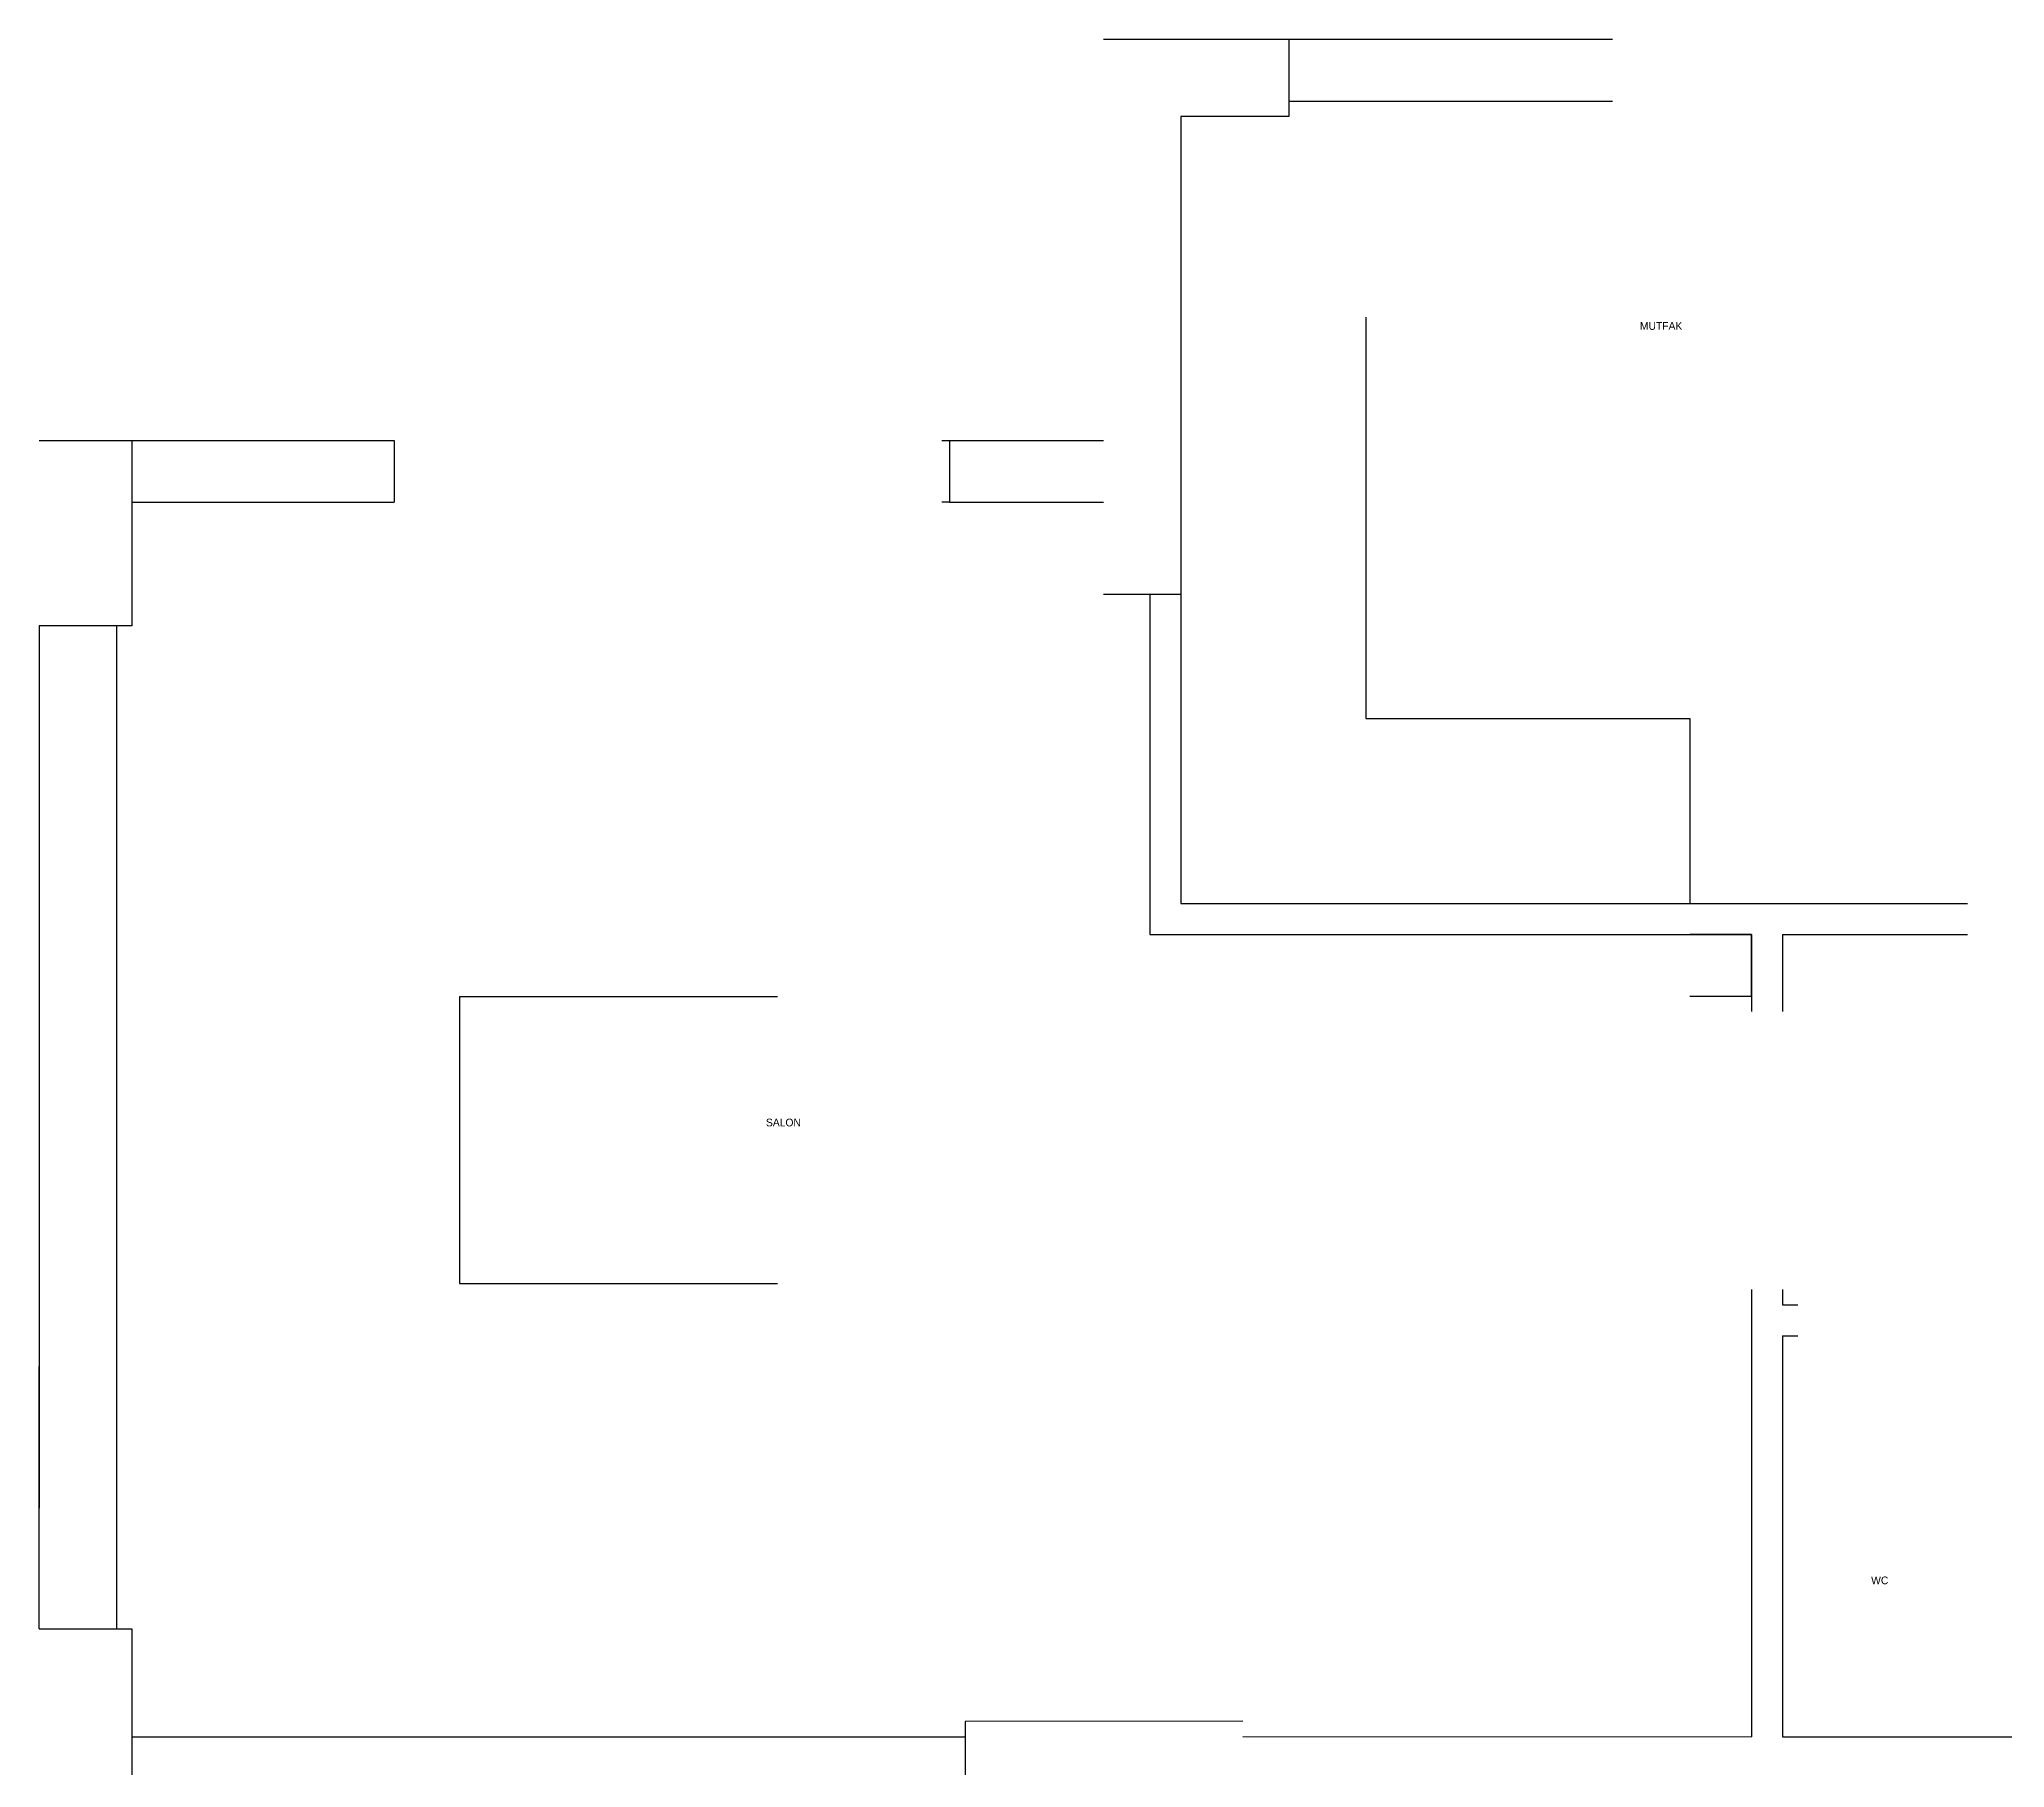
# Model space of a CAD drawing. Header units: metres. Extents: x 26 to 3156, y 26 to 1426.
# Drawn here: x 26 to 663, y 726 to 1286 of the extents above; entities that cross this region are included whole.
import ezdxf

# ---------------------------------------------------------------- set-up
doc = ezdxf.new("R2010")
doc.units = ezdxf.units.M

msp = doc.modelspace()

# ---------------------------------------------------------------- linework, layer by layer
for p, q in [((430.685721, 1286.040648), (535.657649, 1286.040648)), ((430.685721, 1266.040648), (535.657649, 1266.040648)), ((455.685721, 1196.040648), (455.685721, 1066.040648)), ((55.685721, 1156.040648), (140.685721, 1156.040648)), ((140.685721, 1156.040648), (140.685721, 1136.040648)), ((320.685721, 1156.040648), (370.685721, 1156.040648)), ((320.685721, 1156.040648), (320.685721, 1136.040648)), ((55.685721, 1136.040648), (140.685721, 1136.040648)), ((320.685721, 1136.040648), (370.685721, 1136.040648)), ((385.685721, 1106.140712), (385.685721, 996.040648)), ((395.685721, 1106.140712), (395.685721, 1006.040648)), ((25.685721, 1096.040648), (25.685721, 810.175562)), ((50.685721, 1096.040648), (50.685721, 810.175562)), ((455.685721, 1066.040648), (560.685721, 1066.040648)), ((560.685721, 1066.040648), (560.685721, 1006.040648)), ((395.685721, 1006.040648), (650.685721, 1006.040648)), ((385.685721, 996.040648), (580.685721, 996.040648)), ((580.685721, 996.040648), (580.685721, 971.040648)), ((590.685721, 996.040648), (590.685721, 971.040648)), ((590.685721, 996.040648), (650.685721, 996.040648)), ((580.685721, 881.040648), (580.685721, 736.040648)), ((590.685721, 881.040648), (590.685721, 876.040648)), ((590.685721, 876.040648), (595.685721, 876.040648)), ((590.685721, 866.040648), (590.685721, 736.040648)), ((590.685721, 866.040648), (595.685721, 866.040648)), ((25.685721, 771.040648), (25.685721, 856.040648)), ((50.685721, 856.040648), (50.685721, 771.040648)), ((55.685721, 736.040648), (325.785794, 736.040648)), ((415.785828, 736.140717), (580.685721, 736.040648)), ((590.685721, 736.040648), (780.748113, 736.040648))]:
    msp.add_line(p, q)
for points in [[(370.685721, 1286.040648), (430.685721, 1286.040648), (430.685721, 1261.040648), (395.685721, 1261.040648), (395.685721, 1106.140712), (370.685721, 1106.140712)], [(25.685721, 1156.040648), (55.685721, 1156.040648), (55.685721, 1096.040648), (25.685721, 1096.040648)], [(25.685721, 1156.040648), (55.685721, 1156.040648), (55.685721, 1096.040648), (25.685721, 1096.040648)], [(318.185721, 1156.040648), (320.685721, 1156.040648), (320.685721, 1136.040648), (318.185721, 1136.040648)], [(560.685721, 976.040648), (580.685721, 976.040648), (580.685721, 996.040648), (560.685721, 996.040648)], [(264.946657, 975.80381), (161.933843, 975.797015), (161.939969, 882.929381), (264.952784, 882.936177)], [(25.685721, 771.040648), (55.685721, 771.040648), (55.685721, 681.040648), (25.685721, 681.040648)], [(415.785828, 741.140717), (325.785794, 741.040648), (325.785794, 711.040648), (415.785828, 711.140717)]]:
    msp.add_lwpolyline(points)

# ---------------------------------------------------------------- texts
for s, p in [('MUTFAK', (544.520867, 1191.930571)), ('SALON', (261.223631, 933.86245)), ('WC', (619.479507, 785.516477))]:
    msp.add_text(s, height=2.5).set_placement(p)

doc.saveas('drawing.dxf')
